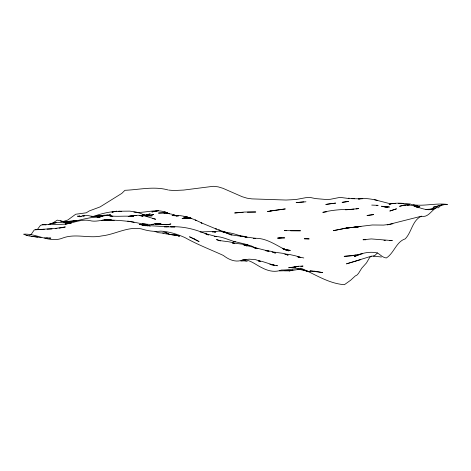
<?xml version="1.0" encoding="UTF-8"?>
<svg xmlns="http://www.w3.org/2000/svg" width="471" height="471" viewBox="0 0 471 471"><rect width="100%" height="100%" fill="white"/><g stroke="black" fill="none" stroke-linecap="round" stroke-linejoin="round"><path stroke-width="0.71" d="M411.077 204.473C423.182 206.775 435.263 202.848 447.45 204.426L442.928 204.538L441.398 204.973L438.26 207.858L436.764 207.587L428.757 209.701L426.055 209.507M436.764 207.587C431.295 210.066 428.486 217.902 421.31 216.23C412.202 220.516 411.742 232.209 405.219 238.874C396.223 241.694 394.021 253.263 386.273 257.996C382.623 257.578 380.374 254.705 377.465 252.945L374.315 256.006L371.295 256.2L346.468 263.86L360.757 259.633M371.295 256.2L369.735 257.372L366.473 262.912L361.71 268.229L358.46 273.457L356.877 275.146L355.334 275.912L350.624 280.245L344.395 284.702C328.428 283.501 315.287 274.328 301.075 268.258C294.481 268.529 288.069 270.154 281.411 270.03C274.881 272.65 267.905 270.943 261.935 267.74C255.676 264.832 250.042 259.344 242.7 259.945C235.777 262.812 228.835 259.709 223.325 255.423C210.519 249.577 197.284 244.549 184.962 237.59C177.302 234.175 169.195 231.614 160.776 231.126C154.141 231.926 147.629 230.855 141.294 228.865C127.67 226.274 115.142 234.499 101.807 235.906C88.795 238.715 75.313 233.18 62.543 238.102C49.49 243.295 36.909 233.333 23.55 234.187C27.954 236.254 32.946 236.642 37.739 236.878L35.613 236.689M48.595 224.461L52.675 223.06L57.327 220.128C61.071 220.793 64.768 222.748 68.695 221.794M29.52 235.382L31.062 234.587L34.289 229.895L55.448 228.406L65.304 226.951L61.878 227.752M111.185 220.092L104.792 219.922L111.185 220.092C103.956 218.662 96.92 222.606 89.696 220.581C81.236 218.844 73.317 223.107 65.057 224.096L71.515 222.824C61.424 225.88 50.574 223.048 40.524 225.268L37.315 229.56L35.808 229.648L44.274 229.283M360.839 254.193L354.327 256.565C361.669 253.104 369.452 251.196 377.465 252.945M99.181 217.284L103.084 215.948L108.012 215.294L112.857 216.383L109.496 215.795C117.503 216.996 125.569 215.477 133.558 216.613L131.468 216.495M98.739 217.372L103.084 215.948L97.45 217.314M93.647 216.354C102.631 213.163 112.233 210.955 121.742 211.438L119.039 211.279M441.398 204.973L433.008 207.311L444.43 204.632M421.31 216.23L388.546 224.508L383.624 225.085L372.325 224.979L342.788 228.529L360.963 226.469L346.203 228.058L352.638 227.369M146.004 214.982L150.249 213.922L144.503 215.188M292.921 270.066L289.282 270.89L284.396 270.695L290.801 270.589L279.491 270.896M96.932 216.36L100.464 215.506L95.442 216.483M292.515 270.13L289.282 270.89L299.144 269.341L310.33 271.796M116.861 211.096L111.915 212.221L113.434 211.885M97.103 217.437L98.516 217.137C87.435 217.031 76.979 221.594 65.987 222.518M403.847 205.385L399.538 206.292L404.495 204.885L409.393 204.879L407.244 205.144M392.932 223.725L387.233 224.903M362.364 253.798L352.491 255.5L356.064 255.235M75.107 220.669L76.52 220.393L72.934 221.07M390.594 204.09L389.075 204.379C396.087 202.283 403.435 203.419 410.559 204.02M49.62 223.925L56.078 222.724L51.151 223.437M128.777 216.483L130.073 216.419M212.333 231.944L218.774 231.067L223.625 232.05L233.275 235.164L255.729 238.355L253.692 238.403M70.061 221.611L71.074 221.441M66.576 222.565L70.803 221.859L54.571 222.754M330.736 203.66L325.802 204.438L335.658 203.113L330.736 203.66L332.249 203.496M59.063 228.194L61.171 227.864M155.218 224.455C160.464 223.26 165.645 225.992 170.891 223.937C164.473 225.862 158.026 223.095 151.556 224.426M296.112 266.969L288.67 267.764L298.526 266.274L303.053 266.086L300.91 266.351M130.355 216.16L128.212 216.472L131.715 215.718L136.625 215.418L129.813 216.16M131.792 215.953L138.144 215.229L142.996 216.207L139.634 215.547L144.515 215.865L155.66 219.256L152.31 218.409M101.383 220.387L106.305 219.721L111.291 220.187L106.305 219.721M326.385 211.879L322.812 212.333C331.849 210.119 341.139 209.295 350.436 209.448L345.52 209.836M405.814 205.327L402.952 205.68C413.885 201.876 424.13 213.693 435.228 208.241L431.801 209.059L426.096 209.412M242.7 259.945L249.141 259.174L255.523 259.633L260.339 261.281L258.326 260.922M63.638 222.135L73.494 220.634L76.885 220.711M200.151 232.003L210.843 231.526L215.718 232.097L214.364 232.032M356.035 208.883L358.755 208.6L347.41 209.666L350.436 209.448M351.136 209.377L353.945 209.095M280.127 237.873L277.501 238.12L284.743 237.879L280.528 237.867M105.751 215.318L107.859 215.117M109.26 214.982L110.667 214.847C104.073 214.964 97.65 216.56 91.015 216.313L92.016 216.407M55.543 228.659L56.95 228.523M278.814 237.99L281.334 237.867M245.409 237.149L246.722 237.043L245.008 237.154M356.111 255.223L344.171 256.342L352.697 255.694M362.723 198.703L358.437 199.003C364.801 197.791 371.348 199.039 377.583 200.399M298.561 269.194L297.154 269.282L300.739 269.176M253.739 238.355C265.497 237.378 275.653 244.979 285.709 249.948L282.394 248.252L288.676 250.884L283.854 249.236L290.207 250.425L283.854 249.236M118.362 211.238L129.666 211.126L136.025 212.027L140.853 213.51L145.651 215.753L152.045 215.853L145.651 215.753L142.324 214.276L147.152 215.818L153.611 214.582L147.152 215.818L145.804 215.63M240.769 261.052L245.674 260.781M303.86 201.871L296.135 202.601L305.962 201.782M243.136 212.327L234.652 212.969L244.484 212.032L255.788 211.991L247.387 212.18M164.991 212.815L158.574 213.063L164.991 212.815L166.875 213.64M47.129 229.147L52.028 228.994M354.151 227.222L358.349 227.11M80.747 216.689L79.322 216.725L82.749 215.883L87.665 215.488L92.516 216.448M150.243 226.245C135.607 221.346 120.111 220.134 104.792 219.922M133.87 212.138C145.221 213.74 157.343 207.581 167.982 213.292L164.65 211.921L169.466 213.769M164.291 226.792L174.906 226.875L170.708 226.81C183.719 226.127 196.684 229.601 208.429 234.982L205.109 233.545L216.271 236.524L214.24 236.395M164.308 226.792L168.506 226.728M26.506 235.376L28.013 235.359M143.767 224.078L147.14 224.42L142.271 223.919L153.534 224.62L152.18 224.596M223.124 232.409C229.171 232.185 235.106 234.052 240.769 236L239.056 235.535L243.348 236.218L247.098 237.655M395.734 203.472L388.746 203.372L374.227 199.627M371.719 205.085L378.113 205.356L376.694 205.297M365.843 239.774L363 239.757L371.319 238.927L392.337 240.599L389.541 240.575M359.968 198.509L362.764 198.532M45.97 238.067L48.066 238.09M49.467 238.108L50.862 238.12L44.474 237.849M351.89 198.68L359.573 198.821M84.256 215.912L82.749 215.883L84.168 215.942M286.45 230.678L284.319 230.631L300.51 230.772L290.713 230.778M166.999 226.751L142.589 225.25L147.541 225.833M398.531 203.454L403.423 203.602M61.783 221.423L63.291 221.482L67.877 219.969L75.666 214.252L86.275 212.792L89.372 210.896L100.099 206.904L121.801 193.393L124.95 190.302C139.445 189.731 153.94 185.968 168.33 190.025M214.287 236.371C221.611 236.389 228.358 239.763 235.235 241.888L233.746 241.429L244.926 244.019L249.748 245.715L245.061 244.39M383.953 240.375L385.349 240.451M232.444 242.924L242.288 244.178L247.098 245.986L243.76 244.826L269.082 251.226L265.715 250.684L270.589 251.226L275.4 253.115L272.067 251.832L283.295 253.392L288.111 255.152L284.772 253.975L289.647 254.505L295.982 255.947L300.804 257.625L297.454 256.648L303.801 257.967M373.179 256.036L381.422 257.019M348.305 198.214L354.687 198.721M169.024 190.119L173.905 190.525L183.714 190.06L213.263 186.298L218.132 186.846L222.966 188.306L242.165 196.707L246.998 198.179L251.861 198.886L286.08 200.04L295.894 199.527L305.773 197.69L310.672 197.561L315.523 198.591L325.278 199.416L330.177 199.321L340.056 197.373L349.099 198.55M255.123 248.164L257.908 248.405M255.058 248.164L256.412 248.282M34.195 236.566L31.363 236.312L41.095 237.578M80.841 216.477L77.462 216.165L80.935 216.672M163.319 233.151L158.444 232.692L155 231.479M42.06 224.614L46.064 224.914M297.56 256.777L298.95 256.948M245.02 244.396L251.243 245.886L256.036 248.158M273.292 265.185L274.681 265.373M276.071 265.556L277.46 265.738L271.808 264.69L274.469 265.344L261.847 261.34L258.367 260.869M171.697 234.346L173.045 234.523M232.397 243.012L234.417 243.283C228.682 240.928 222.294 241.676 216.507 239.615L220.399 240.94M148.265 225.897L139.239 224.355L145.663 225.792M177.514 235.618L164.803 233.663L162.73 232.998M417.165 206.198L419.855 206.645L415.699 205.821M134.064 222.235L127.712 221.093M60.306 220.864L66.652 222.065M109.69 219.845L111.103 220.128M112.51 220.416L113.923 220.705M223.466 231.65L222.177 231.237L227.634 232.703M174.435 234.823L177.897 235.571L170.037 234.505L165.233 232.409L166.728 232.751M415.675 205.833L418.36 206.416L413.538 204.867M225.945 232.356L226.339 232.439L222.86 231.65M112.681 220.328L114.064 220.64M306.968 271.131L300.663 269.065M174.453 234.882L179.374 236.118L175.241 234.752M244.39 260.687L247.157 261.387M269.83 264.337L271.902 264.908M80.988 216.501L78.981 215.953L80.358 216.383M282.588 248.688L285.349 249.518L282.83 248.617M176.707 215.989L173.558 214.959L178.409 215.948L172.021 215.559C182.666 214.452 192.674 218.45 201.959 223.124L201.07 222.736L216.354 229.065L215.465 228.718L225.638 232.403M304.001 270.142L308.829 271.726M176.707 235.247L179.374 236.118M417.571 207.287L414.233 206.186L419.055 207.793M164.75 213.151L163.484 212.733L171.709 214.17L177.108 216.065M229.913 234.546L231.979 235.247M163.749 231.997L168.559 233.793L165.233 232.409M218.827 229.86L220.11 230.354M254.499 247.793L256.306 248.5M225.114 232.486L229.312 234.287M196.448 220.599L195.171 220.034L196.054 220.428M254.852 247.752L256.177 248.358M194.317 238.997L189.519 236.778L199.092 241.582L194.317 238.997L195.783 239.798M254.787 247.746L255.983 248.347M396.405 208.865L389.906 211.014L396.405 208.865M102.725 215.565L97.768 216.919L104.25 215.176L102.725 215.565M297.013 266.48L292.061 267.722L298.526 266.274L297.013 266.48M334.799 230.36L333.28 230.684L344.678 228.417L334.799 230.36M156.79 210.926L151.845 211.962L158.303 210.696L156.79 210.926M272.421 210.59L267.487 211.52L285.302 208.924L270.525 210.873L273.939 210.331L272.421 210.59M347.021 201.617L342.093 202.353L348.534 201.458L347.021 201.617M373.55 214.611L367.109 215.471L373.55 214.611M307.681 238.785L304.29 238.779L309.176 238.915L307.681 238.785M186.952 218.55L182.059 218.491L188.206 218.626L186.952 218.55M159.598 223.802L154.706 223.719L161.1 223.89L159.598 223.802M389.334 207.005L381.463 206.245L387.81 207.487L382.952 206.545L389.334 207.005M314.875 271.225L309.995 270.907L322.723 272.579L314.875 271.225M188.482 218.014L183.625 217.16L189.825 218.273L188.482 218.014M189.996 217.861L185.162 216.454L191.426 218.35L189.996 217.861"/></g></svg>
